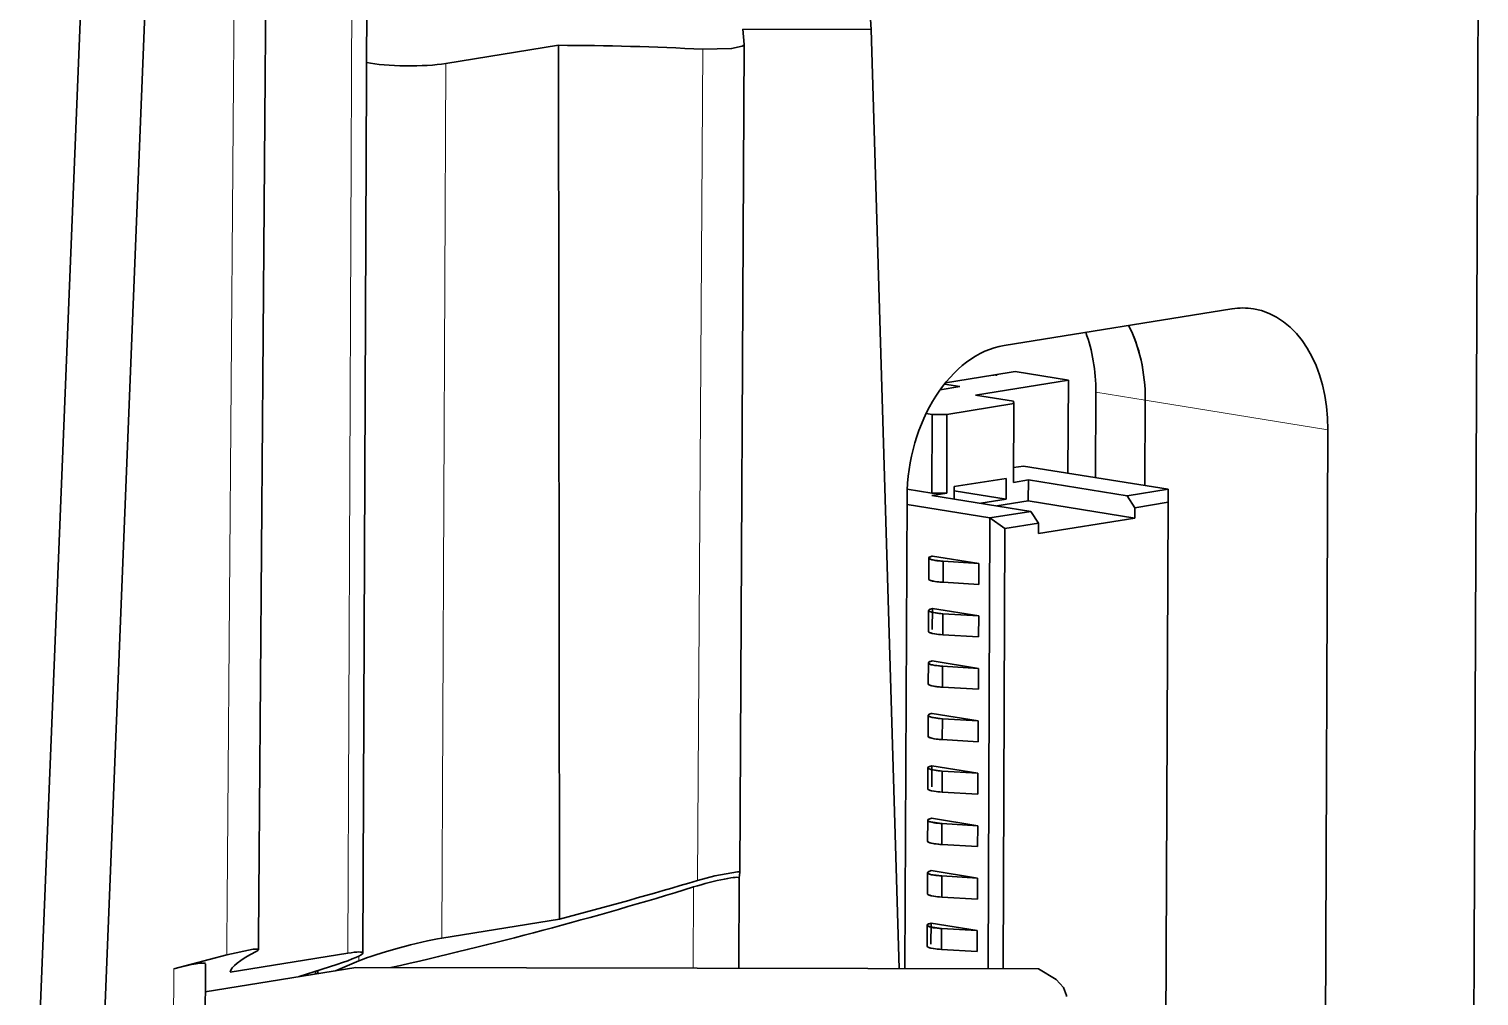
# Model space of a CAD drawing. Extents: x 386 to 1062, y 188 to 634.
# Drawn here: x 927.44 to 941.07, y 599.91 to 609.01 of the extents above; entities that cross this region are included whole.
import ezdxf

# ---------------------------------------------------------------- set-up
doc = ezdxf.new("R2010")
doc.units = 0

msp = doc.modelspace()

# ---------------------------------------------------------------- linework, layer by layer
at = {"color": 7, "lineweight": 35, "ltscale": 0.409739}
msp.add_line((927.436, 597.145), (928.096, 613.521), dxfattribs=at)
at = {"color": 7, "lineweight": 35, "ltscale": 0.409705}
msp.add_line((928.7, 613.52), (928.045, 597.145), dxfattribs=at)
at = {"color": 7, "lineweight": 13, "ltscale": 0.300081}
msp.add_line((930.485, 612.32), (930.433, 600.317), dxfattribs=at)
at = {"color": 7, "lineweight": 35, "ltscale": 0.294728}
msp.add_line((930.575, 600.319), (930.626, 612.108), dxfattribs=at)
at = {"color": 7, "lineweight": 35}
msp.add_line((940.975, 588.558), (941.072, 610.998), dxfattribs=at)
at = {"color": 7, "lineweight": 35, "ltscale": 0.002446}
msp.add_line((935.357, 609.007), (935.35, 609.105), dxfattribs=at)
at = {"color": 7, "lineweight": 35, "ltscale": 0.003616}
msp.add_line((934.161, 608.866), (934.15, 609.01), dxfattribs=at)
at = {"color": 7, "lineweight": 35, "ltscale": 0.030193}
msp.add_line((934.15, 609.01), (935.357, 609.007), dxfattribs=at)
at = {"color": 7, "lineweight": 35, "ltscale": 0.221012}
msp.add_line((935.357, 609.007), (935.619, 600.171), dxfattribs=at)
at = {"color": 7, "lineweight": 35, "ltscale": 0.026837}
msp.add_line((931.355, 608.687), (932.415, 608.858), dxfattribs=at)
at = {"color": 7, "lineweight": 35, "ltscale": 0.205521}
msp.add_line((932.415, 608.858), (932.425, 600.637), dxfattribs=at)
at = {"color": 7, "lineweight": 13, "ltscale": 0.195506}
msp.add_line((933.723, 601.001), (933.773, 608.821), dxfattribs=at)
at = {"color": 7, "lineweight": 35, "ltscale": 0.1947}
msp.add_line((934.121, 601.077), (934.161, 608.865), dxfattribs=at)
at = {"color": 7, "lineweight": 13, "ltscale": 0.205707}
msp.add_line((931.355, 608.687), (931.319, 600.459), dxfattribs=at)
at = {"color": 7, "lineweight": 35, "ltscale": 0.05426}
msp.add_line((938.749, 606.38), (936.607, 606.035), dxfattribs=at)
at = {"color": 7, "lineweight": 35, "ltscale": 0.011302}
msp.add_line((936.054, 605.683), (936.501, 605.755), dxfattribs=at)
msp.add_line((936.054, 605.683), (936.501, 605.755), dxfattribs=at)
at = {"color": 7, "lineweight": 35, "ltscale": 0.005306}
msp.add_line((936.501, 605.755), (936.71, 605.788), dxfattribs=at)
msp.add_line((936.501, 605.755), (936.71, 605.788), dxfattribs=at)
at = {"color": 7, "lineweight": 35, "ltscale": 0.012686}
msp.add_line((936.71, 605.788), (937.211, 605.707), dxfattribs=at)
msp.add_line((936.71, 605.788), (937.211, 605.707), dxfattribs=at)
at = {"color": 7, "lineweight": 35, "ltscale": 0.00472}
msp.add_line((936.191, 605.647), (936.004, 605.617), dxfattribs=at)
msp.add_line((936.191, 605.647), (936.004, 605.617), dxfattribs=at)
at = {"color": 7, "lineweight": 35, "ltscale": 0.003702}
msp.add_line((936.045, 605.671), (936.191, 605.647), dxfattribs=at)
msp.add_line((936.045, 605.671), (936.191, 605.647), dxfattribs=at)
at = {"color": 7, "lineweight": 35, "ltscale": 0.022104}
msp.add_line((936.338, 605.567), (937.211, 605.707), dxfattribs=at)
msp.add_line((936.338, 605.567), (937.211, 605.707), dxfattribs=at)
at = {"color": 7, "lineweight": 35, "ltscale": 0.021877}
msp.add_line((937.211, 605.707), (937.207, 604.832), dxfattribs=at)
msp.add_line((937.211, 605.707), (937.207, 604.832), dxfattribs=at)
at = {"color": 7, "lineweight": 35, "ltscale": 0.015914}
msp.add_line((936.069, 605.385), (936.698, 605.487), dxfattribs=at)
msp.add_line((936.069, 605.385), (936.698, 605.487), dxfattribs=at)
at = {"color": 7, "lineweight": 35, "ltscale": 0.009063}
msp.add_line((936.696, 605.509), (936.338, 605.567), dxfattribs=at)
msp.add_line((936.696, 605.509), (936.338, 605.567), dxfattribs=at)
at = {"color": 7, "lineweight": 35, "ltscale": 0.018506}
for p, q in [((936.698, 605.487), (936.695, 604.746)), ((936.698, 605.487), (936.695, 604.746)), ((936.066, 604.645), (936.069, 605.385)), ((936.066, 604.645), (936.069, 605.385))]:
    msp.add_line(p, q, dxfattribs=at)
at = {"color": 7, "lineweight": 35, "ltscale": 0.000570754}
msp.add_line((936.698, 605.487), (936.696, 605.509), dxfattribs=at)
msp.add_line((936.698, 605.487), (936.696, 605.509), dxfattribs=at)
at = {"color": 7, "lineweight": 35, "ltscale": 0.00057679}
msp.add_line((936.696, 605.509), (936.696, 605.486), dxfattribs=at)
msp.add_line((936.696, 605.509), (936.696, 605.486), dxfattribs=at)
at = {"color": 7, "lineweight": 35, "ltscale": 0.020094}
for p, q in [((937.465, 604.791), (937.469, 605.595)), ((937.93, 604.716), (937.934, 605.52)), ((937.93, 604.716), (937.934, 605.52))]:
    msp.add_line(p, q, dxfattribs=at)
at = {"color": 7, "lineweight": 13, "ltscale": 0.011782}
msp.add_line((937.934, 605.52), (937.469, 605.595), dxfattribs=at)
at = {"color": 7, "lineweight": 13, "ltscale": 0.043499}
msp.add_line((937.934, 605.52), (939.652, 605.242), dxfattribs=at)
at = {"color": 7, "lineweight": 35, "ltscale": 0.001391}
msp.add_line((935.873, 605.395), (935.928, 605.386), dxfattribs=at)
msp.add_line((935.873, 605.395), (935.928, 605.386), dxfattribs=at)
at = {"color": 7, "lineweight": 35, "ltscale": 0.018505}
msp.add_line((935.925, 604.646), (935.928, 605.386), dxfattribs=at)
msp.add_line((935.925, 604.646), (935.928, 605.386), dxfattribs=at)
at = {"color": 7, "lineweight": 35, "ltscale": 0.003535}
msp.add_line((935.928, 605.386), (936.069, 605.385), dxfattribs=at)
msp.add_line((935.928, 605.386), (936.069, 605.385), dxfattribs=at)
at = {"color": 7, "lineweight": 35, "ltscale": 0.159026}
msp.add_line((939.624, 598.881), (939.652, 605.242), dxfattribs=at)
at = {"color": 7, "lineweight": 35, "ltscale": 0.002419}
msp.add_line((936.789, 604.9), (936.693, 604.885), dxfattribs=at)
msp.add_line((936.789, 604.9), (936.693, 604.885), dxfattribs=at)
at = {"color": 7, "lineweight": 35, "ltscale": 0.034437}
msp.add_line((938.149, 604.681), (936.789, 604.9), dxfattribs=at)
msp.add_line((938.149, 604.681), (936.789, 604.9), dxfattribs=at)
at = {"color": 7, "lineweight": 35, "ltscale": 0.005816}
msp.add_line((935.925, 604.646), (935.695, 604.683), dxfattribs=at)
msp.add_line((935.925, 604.646), (935.695, 604.683), dxfattribs=at)
at = {"color": 7, "lineweight": 35, "ltscale": 0.012378}
msp.add_line((936.136, 604.706), (936.625, 604.784), dxfattribs=at)
msp.add_line((936.136, 604.706), (936.625, 604.784), dxfattribs=at)
at = {"color": 7, "lineweight": 35, "ltscale": 0.002919}
msp.add_line((936.136, 604.589), (936.136, 604.706), dxfattribs=at)
msp.add_line((936.136, 604.589), (936.136, 604.706), dxfattribs=at)
at = {"color": 7, "lineweight": 35, "ltscale": 0.012362}
msp.add_line((936.136, 604.666), (936.624, 604.587), dxfattribs=at)
msp.add_line((936.136, 604.666), (936.624, 604.587), dxfattribs=at)
at = {"color": 7, "lineweight": 35, "ltscale": 0.004935}
for p, q in [((936.625, 604.784), (936.624, 604.587)), ((936.625, 604.784), (936.624, 604.587)), ((936.833, 604.571), (936.834, 604.769)), ((936.833, 604.571), (936.834, 604.769)), ((935.898, 604.035), (935.897, 603.837)), ((936.033, 604.004), (936.032, 603.806)), ((936.033, 604.004), (936.032, 603.806)), ((936.368, 603.786), (936.369, 603.983)), ((936.368, 603.786), (936.369, 603.983)), ((935.896, 603.541), (935.895, 603.344)), ((935.932, 603.56), (935.931, 603.363)), ((936.03, 603.51), (936.03, 603.313)), ((936.03, 603.51), (936.03, 603.313)), ((936.366, 603.292), (936.367, 603.49)), ((936.366, 603.292), (936.367, 603.49)), ((935.894, 603.048), (935.893, 602.85)), ((936.028, 603.017), (936.027, 602.819)), ((936.028, 603.017), (936.027, 602.819)), ((936.364, 602.799), (936.364, 602.996)), ((936.364, 602.799), (936.364, 602.996)), ((935.892, 602.554), (935.891, 602.357)), ((936.026, 602.523), (936.025, 602.326)), ((936.026, 602.523), (936.025, 602.326)), ((936.361, 602.306), (936.362, 602.503)), ((936.361, 602.306), (936.362, 602.503)), ((935.926, 602.08), (935.925, 601.882)), ((935.89, 602.061), (935.889, 601.863)), ((936.024, 602.03), (936.023, 601.832)), ((936.024, 602.03), (936.023, 601.832)), ((936.359, 601.812), (936.36, 602.009)), ((936.359, 601.812), (936.36, 602.009)), ((935.888, 601.567), (935.887, 601.37)), ((936.022, 601.536), (936.021, 601.339)), ((936.022, 601.536), (936.021, 601.339)), ((936.357, 601.319), (936.358, 601.516)), ((936.357, 601.319), (936.358, 601.516)), ((935.885, 601.074), (935.885, 600.876)), ((936.02, 601.043), (936.019, 600.845)), ((936.02, 601.043), (936.019, 600.845)), ((936.355, 600.825), (936.356, 601.023)), ((936.355, 600.825), (936.356, 601.023)), ((935.883, 600.58), (935.883, 600.383)), ((935.919, 600.599), (935.918, 600.402)), ((936.018, 600.549), (936.017, 600.352)), ((936.018, 600.549), (936.017, 600.352)), ((936.353, 600.332), (936.354, 600.529)), ((936.353, 600.332), (936.354, 600.529))]:
    msp.add_line(p, q, dxfattribs=at)
at = {"color": 7, "lineweight": 35, "ltscale": 0.003536}
for p, q in [((936.695, 604.746), (936.834, 604.769)), ((936.695, 604.746), (936.834, 604.769)), ((935.927, 604.623), (936.066, 604.645)), ((935.927, 604.623), (936.066, 604.645))]:
    msp.add_line(p, q, dxfattribs=at)
at = {"color": 7, "lineweight": 35, "ltscale": 0.023562}
for p, q in [((936.834, 604.769), (937.765, 604.619)), ((936.834, 604.769), (937.765, 604.619)), ((936.857, 604.473), (935.927, 604.623)), ((936.857, 604.473), (935.927, 604.623))]:
    msp.add_line(p, q, dxfattribs=at)
at = {"color": 7, "lineweight": 35, "ltscale": 0.009726}
for p, q in [((938.149, 604.681), (937.765, 604.619)), ((938.149, 604.681), (937.765, 604.619)), ((936.857, 604.473), (936.473, 604.411)), ((936.857, 604.473), (936.473, 604.411))]:
    msp.add_line(p, q, dxfattribs=at)
at = {"color": 7, "lineweight": 35, "ltscale": 0.003038}
msp.add_line((938.15, 604.559), (938.149, 604.681), dxfattribs=at)
msp.add_line((938.15, 604.559), (938.149, 604.681), dxfattribs=at)
at = {"color": 7, "lineweight": 35, "ltscale": 0.110882}
msp.add_line((935.674, 600.171), (935.693, 604.606), dxfattribs=at)
at = {"color": 7, "lineweight": 35, "ltscale": 0.019753}
msp.add_line((936.473, 604.411), (935.693, 604.537), dxfattribs=at)
msp.add_line((936.473, 604.411), (935.693, 604.537), dxfattribs=at)
at = {"color": 7, "lineweight": 35, "ltscale": 0.003534}
msp.add_line((935.925, 604.646), (936.066, 604.645), dxfattribs=at)
msp.add_line((935.925, 604.646), (936.066, 604.645), dxfattribs=at)
at = {"color": 7, "lineweight": 35, "ltscale": 0.006037}
msp.add_line((936.624, 604.587), (936.386, 604.549), dxfattribs=at)
msp.add_line((936.624, 604.587), (936.386, 604.549), dxfattribs=at)
at = {"color": 7, "lineweight": 35, "ltscale": 0.007458}
msp.add_line((936.539, 604.524), (936.833, 604.571), dxfattribs=at)
msp.add_line((936.539, 604.524), (936.833, 604.571), dxfattribs=at)
at = {"color": 7, "lineweight": 35, "ltscale": 0.025376}
msp.add_line((937.836, 604.41), (936.833, 604.571), dxfattribs=at)
msp.add_line((937.836, 604.41), (936.833, 604.571), dxfattribs=at)
at = {"color": 7, "lineweight": 35, "ltscale": 0.003281}
msp.add_line((937.765, 604.619), (937.836, 604.508), dxfattribs=at)
msp.add_line((937.765, 604.619), (937.836, 604.508), dxfattribs=at)
at = {"color": 7, "lineweight": 35, "ltscale": 0.007958}
for p, q in [((938.15, 604.559), (937.836, 604.508)), ((938.15, 604.559), (937.836, 604.508)), ((936.928, 604.363), (936.614, 604.312)), ((936.928, 604.363), (936.614, 604.312))]:
    msp.add_line(p, q, dxfattribs=at)
at = {"color": 7, "lineweight": 35, "ltscale": 0.144304}
msp.add_line((938.125, 598.787), (938.15, 604.559), dxfattribs=at)
msp.add_line((938.125, 598.787), (938.15, 604.559), dxfattribs=at)
at = {"color": 7, "lineweight": 35, "ltscale": 0.106053}
msp.add_line((936.473, 604.411), (936.455, 600.169), dxfattribs=at)
msp.add_line((936.473, 604.411), (936.455, 600.169), dxfattribs=at)
at = {"color": 7, "lineweight": 35, "ltscale": 0.004307}
msp.add_line((936.473, 604.411), (936.614, 604.312), dxfattribs=at)
msp.add_line((936.473, 604.411), (936.614, 604.312), dxfattribs=at)
at = {"color": 7, "lineweight": 35, "ltscale": 0.00328}
msp.add_line((936.928, 604.363), (936.857, 604.473), dxfattribs=at)
msp.add_line((936.928, 604.363), (936.857, 604.473), dxfattribs=at)
at = {"color": 7, "lineweight": 35, "ltscale": 0.022988}
msp.add_line((937.836, 604.41), (936.928, 604.264), dxfattribs=at)
msp.add_line((937.836, 604.41), (936.928, 604.264), dxfattribs=at)
at = {"color": 7, "lineweight": 35, "ltscale": 0.002467}
msp.add_line((937.836, 604.508), (937.836, 604.41), dxfattribs=at)
msp.add_line((937.836, 604.508), (937.836, 604.41), dxfattribs=at)
at = {"color": 7, "lineweight": 35, "ltscale": 0.103585}
msp.add_line((936.596, 600.169), (936.614, 604.312), dxfattribs=at)
msp.add_line((936.596, 600.169), (936.614, 604.312), dxfattribs=at)
at = {"color": 7, "lineweight": 35, "ltscale": 0.002469}
msp.add_line((936.928, 604.264), (936.928, 604.363), dxfattribs=at)
msp.add_line((936.928, 604.264), (936.928, 604.363), dxfattribs=at)
at = {"color": 7, "lineweight": 35, "ltscale": 0.000199284}
for p, q in [((935.934, 604.053), (935.927, 604.051)), ((935.932, 603.56), (935.924, 603.557)), ((935.93, 603.067), (935.922, 603.064)), ((935.928, 602.573), (935.92, 602.571)), ((935.926, 602.08), (935.918, 602.077)), ((935.923, 601.586), (935.916, 601.584)), ((935.921, 601.093), (935.914, 601.09))]:
    msp.add_line(p, q, dxfattribs=at)
at = {"color": 7, "lineweight": 35, "ltscale": 0.000197835}
for p, q in [((935.934, 604.053), (935.927, 604.051)), ((935.932, 603.56), (935.924, 603.557)), ((935.93, 603.067), (935.922, 603.064)), ((935.928, 602.573), (935.92, 602.571)), ((935.926, 602.08), (935.918, 602.077)), ((935.923, 601.586), (935.916, 601.584)), ((935.921, 601.093), (935.914, 601.09))]:
    msp.add_line(p, q, dxfattribs=at)
at = {"color": 7, "lineweight": 35, "ltscale": 0.011005}
for p, q in [((935.934, 604.053), (936.369, 603.983)), ((935.934, 604.053), (936.369, 603.983)), ((935.932, 603.56), (936.367, 603.49)), ((935.932, 603.56), (936.367, 603.49)), ((935.93, 603.067), (936.364, 602.996)), ((935.93, 603.067), (936.364, 602.996)), ((935.928, 602.573), (936.362, 602.503)), ((935.928, 602.573), (936.362, 602.503)), ((935.926, 602.08), (936.36, 602.009)), ((935.926, 602.08), (936.36, 602.009)), ((935.919, 600.599), (936.354, 600.529)), ((935.919, 600.599), (936.354, 600.529))]:
    msp.add_line(p, q, dxfattribs=at)
at = {"color": 7, "lineweight": 35, "ltscale": 0.008418}
for p, q in [((936.033, 604.004), (936.369, 603.983)), ((936.033, 604.004), (936.369, 603.983)), ((936.032, 603.806), (936.368, 603.786)), ((936.032, 603.806), (936.368, 603.786)), ((936.03, 603.51), (936.367, 603.49)), ((936.03, 603.51), (936.367, 603.49)), ((936.03, 603.313), (936.366, 603.292)), ((936.03, 603.313), (936.366, 603.292)), ((936.028, 603.017), (936.364, 602.996)), ((936.028, 603.017), (936.364, 602.996)), ((936.027, 602.819), (936.364, 602.799)), ((936.027, 602.819), (936.364, 602.799)), ((936.026, 602.523), (936.362, 602.503)), ((936.026, 602.523), (936.362, 602.503)), ((936.025, 602.326), (936.361, 602.306)), ((936.025, 602.326), (936.361, 602.306)), ((936.024, 602.03), (936.36, 602.009)), ((936.024, 602.03), (936.36, 602.009)), ((936.023, 601.832), (936.359, 601.812)), ((936.023, 601.832), (936.359, 601.812)), ((936.02, 601.043), (936.356, 601.023)), ((936.02, 601.043), (936.356, 601.023)), ((936.019, 600.845), (936.355, 600.825)), ((936.019, 600.845), (936.355, 600.825)), ((936.018, 600.549), (936.354, 600.529)), ((936.018, 600.549), (936.354, 600.529)), ((936.017, 600.352), (936.353, 600.332)), ((936.017, 600.352), (936.353, 600.332))]:
    msp.add_line(p, q, dxfattribs=at)
at = {"color": 7, "lineweight": 35, "ltscale": 0.011006}
for p, q in [((935.923, 601.586), (936.358, 601.516)), ((935.923, 601.586), (936.358, 601.516)), ((935.921, 601.093), (936.356, 601.023)), ((935.921, 601.093), (936.356, 601.023))]:
    msp.add_line(p, q, dxfattribs=at)
at = {"color": 7, "lineweight": 35, "ltscale": 0.00842}
for p, q in [((936.022, 601.536), (936.358, 601.516)), ((936.022, 601.536), (936.358, 601.516)), ((936.021, 601.339), (936.357, 601.319)), ((936.021, 601.339), (936.357, 601.319))]:
    msp.add_line(p, q, dxfattribs=at)
at = {"color": 7, "lineweight": 35, "ltscale": 0.021282}
msp.add_line((934.11, 600.174), (934.114, 601.025), dxfattribs=at)
at = {"color": 7, "lineweight": 35, "ltscale": 0.001305}
msp.add_line((934.114, 601.025), (934.121, 601.077), dxfattribs=at)
at = {"color": 7, "lineweight": 13, "ltscale": 0.019112}
msp.add_line((933.682, 600.175), (933.685, 600.94), dxfattribs=at)
at = {"color": 7, "lineweight": 35, "ltscale": 0.027995}
for p, q in [((932.425, 600.637), (931.319, 600.459)), ((930.433, 600.317), (929.328, 600.139))]:
    msp.add_line(p, q, dxfattribs=at)
at = {"color": 7, "lineweight": 35, "ltscale": 0.000200263}
msp.add_line((935.919, 600.599), (935.912, 600.597), dxfattribs=at)
at = {"color": 7, "lineweight": 35, "ltscale": 0.00019881}
msp.add_line((935.919, 600.599), (935.912, 600.597), dxfattribs=at)
at = {"color": 7, "lineweight": 35, "ltscale": 0.012872}
msp.add_line((928.798, 600.17), (929.296, 600.301), dxfattribs=at)
at = {"color": 7, "lineweight": 13, "ltscale": 0.113813}
msp.add_line((928.778, 595.618), (928.798, 600.17), dxfattribs=at)
at = {"color": 7, "lineweight": 35, "ltscale": 0.113838}
msp.add_line((929.094, 600.218), (929.074, 595.665), dxfattribs=at)
at = {"color": 7, "lineweight": 35, "ltscale": 0.035882}
msp.add_line((929.093, 599.954), (930.51, 600.182), dxfattribs=at)
at = {"color": 7, "lineweight": 35, "ltscale": 0.009334}
msp.add_line((929.975, 600.096), (930.331, 600.211), dxfattribs=at)
at = {"color": 7, "lineweight": 35, "ltscale": 0.005989}
msp.add_line((930.317, 600.151), (930.537, 600.244), dxfattribs=at)
at = {"color": 7, "lineweight": 35, "ltscale": 0.160535}
msp.add_line((936.931, 600.168), (930.51, 600.182), dxfattribs=at)
at = {"color": 7, "lineweight": 13, "ltscale": 0.001137}
msp.add_line((930.537, 600.29), (930.537, 600.244), dxfattribs=at)
at = {"color": 7, "lineweight": 35, "ltscale": 0.000637825}
msp.add_line((930.132, 600.147), (930.131, 600.121), dxfattribs=at)
at = {"color": 7, "lineweight": 35, "ltscale": 0.000724799}
msp.add_line((930.153, 600.154), (930.153, 600.125), dxfattribs=at)
at = {"color": 7, "lineweight": 35, "ltscale": 0.000262668}
msp.add_line((937.193, 599.919), (937.194, 599.908), dxfattribs=at)
at = {"color": 7, "lineweight": 35}
for points in [[(933.773, 608.821), (934.043, 608.827), (934.143, 608.849), (934.157, 608.858), (934.16, 608.863), (934.161, 608.866)], [(936.033, 604.004), (935.925, 604.018), (935.903, 604.028), (935.899, 604.031), (935.899, 604.033), (935.899, 604.037), (935.902, 604.04), (935.907, 604.044), (935.927, 604.051)], [(936.03, 603.51), (935.923, 603.525), (935.901, 603.534), (935.897, 603.538), (935.896, 603.539), (935.897, 603.544), (935.9, 603.547), (935.905, 603.551), (935.924, 603.557)], [(936.028, 603.017), (935.921, 603.031), (935.899, 603.041), (935.895, 603.044), (935.894, 603.046), (935.895, 603.05), (935.897, 603.053), (935.903, 603.057), (935.922, 603.064)], [(936.026, 602.523), (935.919, 602.538), (935.896, 602.547), (935.893, 602.551), (935.892, 602.552), (935.893, 602.557), (935.895, 602.56), (935.901, 602.564), (935.92, 602.571)], [(936.024, 602.03), (935.917, 602.044), (935.894, 602.054), (935.891, 602.057), (935.89, 602.059), (935.89, 602.063), (935.893, 602.067), (935.899, 602.07), (935.918, 602.077)], [(936.022, 601.536), (935.915, 601.551), (935.892, 601.56), (935.889, 601.564), (935.888, 601.566), (935.888, 601.57), (935.891, 601.573), (935.897, 601.577), (935.916, 601.584)], [(934.121, 601.077), (934.12, 601.079), (934.12, 601.08), (934.116, 601.081), (934.099, 601.083), (933.885, 601.045), (933.723, 601.001)], [(936.02, 601.043), (935.913, 601.057), (935.89, 601.067), (935.887, 601.07), (935.886, 601.072), (935.886, 601.076), (935.889, 601.08), (935.895, 601.083), (935.914, 601.09)], [(936.018, 600.549), (935.91, 600.564), (935.888, 600.573), (935.885, 600.577), (935.884, 600.579), (935.884, 600.583), (935.887, 600.586), (935.892, 600.59), (935.912, 600.597)], [(929.296, 600.301), (929.543, 600.353), (929.57, 600.355), (929.586, 600.353), (929.59, 600.352), (929.591, 600.351), (929.592, 600.349)], [(937.193, 599.919), (937.166, 599.994), (937.096, 600.068), (936.931, 600.168)]]:
    msp.add_lwpolyline(points, dxfattribs=at)
at = {"color": 7, "lineweight": 13}
msp.add_arc((-18534.352, 756.025), 19464.27, 359.5416002, 359.5798264, dxfattribs=at)
at = {"color": 7, "lineweight": 35}
for centre, radius, start, end in [((-18592.119, 756.49), 19522.336, 359.5417401, 359.5798469), ((932.366, 582.128), 26.73, 86.983, 89.896), ((922.111, 639.94), 40.634, 284.7039, 286.6044), ((922.733, 636.339), 37.055, 282.6364, 287.1922), ((929.562, 600.368), 0.0358, 287.364, 327.999)]:
    msp.add_arc(centre, radius, start, end, dxfattribs=at)
for centre, major_axis, ratio, start_param, end_param in [((930.997, 608.745), (-0.5, 0.002), 0.160997, 0.691283, 2.369203), ((938.744, 605.096), (-0.207, -1.283), 0.688745, 3.141483, 3.365523), ((938.744, 605.096), (-0.207, -1.283), 0.688745, 1.794726, 3.141483), ((936.561, 605.449), (0.207, 1.283), 0.688745, 4.936319, 5.404851), ((937.026, 605.374), (-0.207, -1.283), 0.688745, 1.794726, 2.399871), ((937.026, 605.374), (0.207, 1.283), 0.688745, 4.936319, 5.540943), ((936.601, 604.752), (-0.207, -1.283), 0.688745, 3.365523, 4.936319), ((936.5, 605.508), (0.04, 0.247), 0.688745, 6.283075, 6.507115), ((936.5, 605.508), (0.04, 0.247), 0.688745, 6.28313, 6.507115), ((936.098, 604.034), (-0.2, 0.001), 0.160997, 5.745133, 7.081592), ((936.098, 604.034), (-0.2, 0.001), 0.160997, 0.798407, 1.236867), ((936.097, 603.836), (-0.2, 0.001), 0.160997, 6.282477, 7.520052), ((936.097, 603.836), (-0.2, 0.001), 0.160997, 0.000001, 0.798407), ((936.097, 603.836), (-0.2, 0.001), 0.160997, 0.798407, 1.236867), ((936.096, 603.54), (-0.2, 0.001), 0.160997, 5.745108, 7.081592), ((936.096, 603.54), (-0.2, 0.001), 0.160997, 0.798407, 1.236867), ((936.095, 603.343), (-0.2, 0.001), 0.160997, 6.282476, 7.520052), ((936.095, 603.343), (-0.2, 0.001), 0.160997, 0.000001, 0.798407), ((936.095, 603.343), (-0.2, 0.001), 0.160997, 0.798407, 1.236867), ((936.094, 603.047), (-0.2, 0.001), 0.160997, 5.745133, 7.081592), ((936.094, 603.047), (-0.2, 0.001), 0.160997, 0.798407, 1.236867), ((936.093, 602.849), (-0.2, 0.001), 0.160997, 6.282477, 7.520052), ((936.093, 602.849), (-0.2, 0.001), 0.160997, 0.000001, 0.798407), ((936.093, 602.849), (-0.2, 0.001), 0.160997, 0.798407, 1.236867), ((936.092, 602.553), (-0.2, 0.001), 0.160997, 5.745133, 7.081592), ((936.092, 602.553), (-0.2, 0.001), 0.160997, 0.798407, 1.236867), ((936.091, 602.356), (-0.2, 0.001), 0.160997, 6.282477, 7.520052), ((936.091, 602.356), (-0.2, 0.001), 0.160997, 0.000001, 0.798407), ((936.091, 602.356), (-0.2, 0.001), 0.160997, 0.798407, 1.236867), ((936.09, 602.06), (-0.2, 0.001), 0.160997, 5.745108, 7.081592), ((936.09, 602.06), (-0.2, 0.001), 0.160997, 0.798407, 1.236867), ((936.089, 601.862), (-0.2, 0.001), 0.160997, 6.282476, 7.520052), ((936.089, 601.862), (-0.2, 0.001), 0.160997, 0.000001, 0.798407), ((936.089, 601.862), (-0.2, 0.001), 0.160997, 0.798407, 1.236867), ((936.088, 601.566), (-0.2, 0.001), 0.160997, 5.745133, 7.081592), ((936.088, 601.566), (-0.2, 0.001), 0.160997, 0.798407, 1.236867), ((936.087, 601.369), (-0.2, 0.001), 0.160997, 6.282477, 7.520052), ((936.087, 601.369), (-0.2, 0.001), 0.160997, 0.000001, 0.798407), ((936.087, 601.369), (-0.2, 0.001), 0.160997, 0.798407, 1.236867), ((933.814, 600.946), (0.3, 0.08), 0.093863, 6.244666, 8.270549), ((936.086, 601.073), (-0.2, 0.001), 0.160997, 5.745108, 7.081592), ((936.086, 601.073), (-0.2, 0.001), 0.160997, 0.798407, 1.236867), ((936.085, 600.875), (-0.2, 0.001), 0.160997, 0.000001, 0.798407), ((936.085, 600.875), (-0.2, 0.001), 0.160997, 6.282476, 7.520052), ((936.085, 600.875), (-0.2, 0.001), 0.160997, 0.798407, 1.236867), ((936.083, 600.579), (-0.2, 0.001), 0.160997, 5.745133, 7.081592), ((930.961, 600.329), (-0.5, -0.133), 0.093863, 3.888536, 5.694952), ((936.083, 600.579), (-0.2, 0.001), 0.160997, 0.798407, 1.236867), ((932.35, 600.952), (3.021, 0.827), 0.104012, 2.70762, 3.098179), ((930.075, 600.187), (0.5, 0.133), 0.093863, 5.223713, 6.257741), ((930.075, 600.187), (0.5, 0.133), 0.093878, 6.257721, 7.030314), ((936.083, 600.382), (-0.2, 0.001), 0.160997, 6.282476, 7.520052), ((936.083, 600.382), (-0.2, 0.001), 0.160997, 0.000001, 0.798407), ((936.083, 600.382), (-0.2, 0.001), 0.160997, 0.798407, 1.236867), ((928.794, 600.139), (-0.3, -0.08), 0.093863, 3.116507, 4.673999)]:
    msp.add_ellipse(centre, major_axis=major_axis, ratio=ratio, start_param=start_param, end_param=end_param, dxfattribs=at)

doc.saveas('drawing.dxf')
